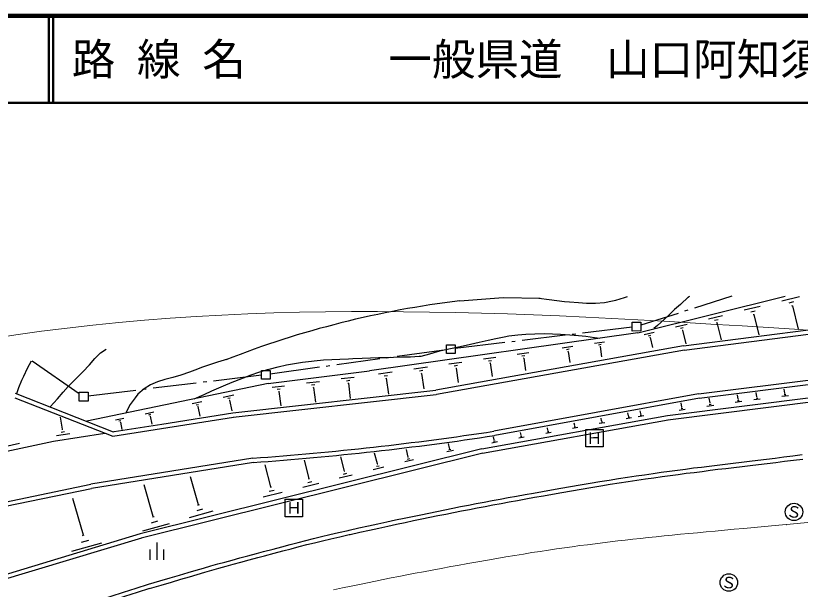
# Model space of a CAD drawing. Units: millimetres, scale not verified. Extents: x 40000 to 680000, y 20000 to 380000.
# Drawn here: x 173942 to 264042, y 314140 to 380000 of the extents above; entities that cross this region are included whole.
import ezdxf
from ezdxf.enums import TextEntityAlignment as Align

# ---------------------------------------------------------------- set-up
doc = ezdxf.new("R2010")
doc.units = ezdxf.units.MM
doc.header["$LTSCALE"] = 1000
doc.linetypes.add('CHAIN', pattern=[18.5, 12, -1.5, 3.5, -1.5])
for name, color, linetype, lineweight in [('M-BGD', 7, 'Continuous', 25), ('M-BMK', 2, 'CHAIN', 13), ('M-BMK-ROW', 30, 'Continuous', 25), ('M-STR-HTXT', 7, 'Continuous', 13), ('M-STR-STRC', 7, 'Continuous', 25), ('M-TTL', 2, 'Continuous', 140), ('M-TTL-LINE', 7, 'Continuous', 50)]:
    doc.layers.add(name, color=color, linetype=linetype, lineweight=lineweight)
doc.layers.add('M-TTL-TXT', color=7, linetype='Continuous')
doc.styles.add('ＭＳ ゴシック', font='')
doc.styles.get('ＭＳ ゴシック').set_extended_font_data('MS Gothic')

msp = doc.modelspace()

# ---------------------------------------------------------------- linework, layer by layer
at = {"layer": 'M-BGD'}
for p, q in [((245383, 343587), (262295, 347801)), ((224941, 347257), (229932, 347654)), ((229932, 347654), (234162, 347570)), ((234031, 347570), (235214, 347411)), ((235214, 347411), (236096, 347292)), ((236096, 347292), (236978, 347203)), ((236978, 347203), (237550, 347154)), ((237550, 347154), (238582, 347055)), ((238582, 347055), (239504, 346987)), ((239504, 346987), (240527, 346988)), ((240527, 346988), (241539, 347080)), ((241539, 347080), (242471, 347261)), ((242471, 347261), (242872, 347352)), ((242872, 347352), (243863, 347644)), ((243863, 347644), (244194, 347765)), ((251220, 347705), (250289, 346851)), ((261915, 347269), (263959, 347773)), ((262777, 347050), (263288, 347171)), ((249608, 346249), (249048, 345737)), ((250289, 346851), (249608, 346249)), ((257597, 346210), (259430, 346654)), ((258379, 346011), (258840, 346122)), ((263068, 346689), (263199, 346719)), ((263139, 346699), (263794, 344014)), ((248437, 345175), (247627, 344442)), ((249048, 345737), (248437, 345175)), ((253519, 345202), (255112, 345595)), ((254201, 345033), (254601, 345134)), ((258640, 345691), (258760, 345711)), ((258700, 345701), (259275, 343356)), ((247627, 344442), (247206, 344071)), ((249701, 344265), (251044, 344597)), ((250273, 344115), (250604, 344196)), ((250637, 342081), (267353, 344238)), ((254422, 344753), (254522, 344773)), ((254472, 344763), (254966, 342789)), ((245383, 343587), (214569, 339224)), ((230570, 343235), (231602, 343367)), ((231602, 343367), (232524, 343449)), ((232524, 343449), (233556, 343490)), ((233556, 343490), (233566, 343490)), ((233566, 343490), (234628, 343502)), ((234628, 343502), (235571, 343483)), ((235571, 343483), (236503, 343444)), ((236503, 343444), (237565, 343366)), ((237565, 343366), (238558, 343287)), ((238558, 343287), (239410, 343188)), ((246115, 343378), (247247, 343660)), ((246596, 343258), (246876, 343329)), ((250464, 343875), (250544, 343895)), ((250504, 343885), (250887, 342332)), ((250708, 341580), (267399, 343733)), ((225690, 342186), (226672, 342398)), ((226672, 342398), (227153, 342499)), ((227153, 342499), (228185, 342741)), ((228185, 342741), (229087, 342953)), ((229087, 342953), (230038, 343144)), ((230038, 343144), (230570, 343235)), ((239410, 343188), (240412, 343059)), ((240403, 342397), (241575, 342569)), ((240412, 343059), (241034, 342970)), ((246757, 343058), (246827, 343078)), ((246797, 343068), (247079, 341896)), ((183696, 341275), (184317, 341706)), ((250637, 342081), (222189, 337009)), ((250728, 341580), (222280, 336518)), ((222383, 341440), (222804, 341551)), ((222804, 341551), (223856, 341793)), ((223856, 341793), (224778, 341994)), ((224778, 341994), (225690, 342186)), ((236685, 341871), (237938, 342043)), ((237187, 341691), (237507, 341732)), ((240874, 342228), (241175, 342268)), ((241025, 342007), (241095, 342017)), ((241055, 342017), (241227, 340845)), ((182405, 339900), (183035, 340632)), ((183035, 340632), (183696, 341275)), ((210247, 340540), (211169, 340582)), ((211169, 340582), (212171, 340613)), ((212171, 340613), (212653, 340634)), ((212653, 340634), (213735, 340676)), ((213735, 340676), (214687, 340717)), ((214687, 340717), (215609, 340739)), ((215609, 340739), (216591, 340770)), ((216591, 340770), (217323, 340801)), ((217323, 340801), (218365, 340813)), ((218365, 340813), (219287, 340824)), ((219287, 340824), (220289, 340896)), ((220289, 340896), (220510, 340926)), ((220510, 340926), (221492, 341158)), ((221492, 341158), (222383, 341440)), ((227647, 340585), (229060, 340788)), ((231535, 341132), (232867, 341324)), ((232066, 340942), (232407, 340983)), ((232237, 340692), (232317, 340702)), ((232277, 340692), (232479, 339269)), ((237347, 341451), (237418, 341471)), ((237388, 341461), (237570, 340188)), ((175719, 340321), (175269, 339509)), ((181664, 339127), (182405, 339900)), ((196186, 339909), (195385, 339627)), ((197098, 340201), (196186, 339909)), ((198270, 340564), (197098, 340201)), ((203042, 339428), (204094, 339690)), ((204094, 339690), (205046, 339902)), ((205046, 339902), (205948, 340073)), ((205948, 340073), (206880, 340215)), ((206880, 340215), (207922, 340347)), ((207922, 340347), (208233, 340377)), ((208233, 340377), (209295, 340479)), ((209295, 340479), (210247, 340540)), ((223698, 340028), (225182, 340231)), ((224300, 339809), (224671, 339859)), ((228218, 340376), (228569, 340426)), ((228389, 340115), (228479, 340125)), ((228439, 340125), (228652, 338582)), ((175269, 339509), (174820, 338586)), ((181254, 338725), (181664, 339127)), ((193912, 339064), (192920, 338732)), ((194523, 339305), (193912, 339064)), ((195385, 339627), (194523, 339305)), ((200989, 338773), (201860, 339085)), ((201860, 339085), (202862, 339387)), ((202862, 339387), (203042, 339428)), ((202925, 337764), (214569, 339224)), ((215612, 338874), (217175, 339097)), ((219670, 339451), (221233, 339674)), ((220302, 339222), (220693, 339282)), ((220493, 338931), (220593, 338942)), ((220543, 338931), (220796, 337158)), ((224481, 339528), (224571, 339538)), ((224531, 339538), (224764, 337885)), ((252358, 336571), (276910, 339663)), ((252419, 336070), (276971, 339172)), ((174620, 338125), (174260, 337262)), ((174820, 338586), (174620, 338125)), ((179983, 337431), (180573, 338053)), ((180573, 338053), (181254, 338725)), ((190235, 337976), (189434, 337634)), ((191087, 338238), (190235, 337976)), ((191979, 338470), (191087, 338238)), ((192920, 338732), (191979, 338470)), ((198064, 337617), (199005, 337999)), ((199005, 337999), (199115, 338039)), ((199115, 338039), (200117, 338431)), ((200117, 338431), (200989, 338773)), ((207324, 337830), (208818, 338013)), ((211303, 338327), (212826, 338510)), ((211914, 338087), (212295, 338138)), ((216243, 338645), (216634, 338705)), ((216434, 338354), (216535, 338374)), ((216484, 338364), (216738, 336541)), ((174260, 337262), (174031, 336600)), ((179403, 336778), (179983, 337431)), ((202925, 337764), (182093, 333435)), ((188683, 337172), (187982, 336540)), ((189434, 337634), (188683, 337172)), ((196471, 336933), (197252, 337285)), ((197252, 337285), (198064, 337617)), ((198870, 334390), (222189, 337009)), ((203376, 337334), (204829, 337516)), ((203958, 337114), (204319, 337154)), ((207916, 337601), (208297, 337651)), ((208097, 337320), (208187, 337330)), ((208147, 337320), (208360, 335627)), ((212095, 337807), (212195, 337817)), ((212145, 337807), (212358, 336063)), ((248784, 334090), (272804, 337141)), ((262261, 336655), (262200, 337126)), ((173841, 336139), (185083, 331715)), ((173880, 336660), (185132, 332236)), ((178732, 336026), (179403, 336778)), ((187652, 336139), (187072, 335346)), ((187982, 336540), (187652, 336139)), ((194438, 335998), (195570, 336521)), ((195570, 336521), (196471, 336933)), ((197785, 336213), (198977, 336465)), ((198286, 336073), (198577, 336134)), ((198931, 333889), (222240, 336508)), ((204129, 336843), (204219, 336854)), ((204169, 336844), (204381, 335190)), ((252358, 336571), (228861, 332288)), ((248845, 333599), (272865, 336640)), ((256910, 335976), (256839, 336467)), ((258964, 336099), (259154, 336120)), ((259044, 336250), (258983, 336731)), ((259014, 336250), (259064, 336260)), ((261930, 336314), (262672, 336405)), ((262191, 336495), (262371, 336515)), ((262241, 336645), (262291, 336655)), ((177912, 335082), (178732, 336026)), ((187072, 335346), (186632, 334473)), ((194208, 335456), (195320, 335688)), ((194679, 335317), (194950, 335377)), ((198447, 335863), (198517, 335873)), ((198477, 335863), (198749, 334621)), ((252449, 336070), (228952, 331797)), ((250436, 335055), (250365, 335536)), ((253323, 335169), (254104, 335271)), ((253673, 335531), (253592, 336072)), ((253593, 335360), (253793, 335390)), ((253643, 335531), (253693, 335531)), ((256579, 335625), (257331, 335726)), ((256840, 335816), (257030, 335836)), ((256890, 335976), (256930, 335976)), ((258714, 335919), (259445, 336000)), ((186632, 334473), (186592, 334363)), ((188807, 334306), (189799, 334518)), ((190713, 333106), (198870, 334390)), ((194830, 335116), (194900, 335137)), ((194860, 335126), (195102, 334014)), ((244314, 334064), (244253, 334385)), ((245717, 334307), (245666, 334647)), ((245696, 334306), (245737, 334307)), ((250116, 334714), (250837, 334815)), ((250366, 334894), (250547, 334925)), ((250416, 335055), (250456, 335055)), ((179308, 332529), (179106, 333891)), ((185083, 331715), (198951, 333889)), ((185421, 333590), (186342, 333781)), ((185802, 333480), (186032, 333530)), ((189218, 334186), (189469, 334237)), ((189359, 334006), (189419, 334016)), ((189389, 334016), (189591, 333084)), ((227461, 330262), (248784, 334090)), ((227552, 329771), (248875, 333599)), ((241227, 333498), (241167, 333799)), ((241168, 333358), (241328, 333388)), ((241207, 333498), (241248, 333508)), ((244044, 333753), (244675, 333864)), ((244264, 333924), (244414, 333954)), ((244294, 334054), (244334, 334064)), ((245436, 333995), (246078, 334097)), ((245657, 334166), (245817, 334186)), ((179258, 332518), (179358, 332539)), ((185252, 332256), (190713, 333106)), ((185932, 333310), (185992, 333320)), ((185962, 333320), (186134, 332498)), ((235065, 332387), (235015, 332678)), ((237881, 332642), (238492, 332753)), ((238141, 332943), (238091, 333223)), ((238091, 332802), (238242, 332833)), ((238121, 332933), (238161, 332943)), ((240957, 333197), (241579, 333308)), ((178298, 331164), (184160, 332084)), ((178618, 331796), (180171, 332019)), ((179158, 332188), (179549, 332248)), ((185132, 332236), (185252, 332256)), ((228883, 331296), (228822, 331627)), ((231709, 331530), (232340, 331652)), ((231979, 331841), (231918, 332152)), ((231919, 331701), (232079, 331731)), ((231959, 331841), (231999, 331842)), ((234805, 332086), (235416, 332197)), ((235015, 332257), (235165, 332277)), ((235045, 332387), (235085, 332397)), ((158299, 326806), (178298, 331164)), ((171634, 330303), (174369, 330918)), ((223762, 330356), (223651, 330878)), ((228602, 330975), (229254, 331096)), ((228823, 331145), (228983, 331176)), ((228853, 331286), (228903, 331296)), ((227461, 330262), (188246, 320494)), ((227582, 329781), (188367, 320013)), ((215476, 328551), (215164, 329783)), ((219013, 329327), (218801, 330199)), ((223442, 329965), (224204, 330127)), ((223692, 330176), (223893, 330216)), ((223732, 330346), (223782, 330357)), ((201163, 329192), (182565, 326199)), ((207631, 326846), (207106, 328950)), ((211689, 327713), (211285, 329337)), ((218613, 328796), (219625, 329048)), ((218943, 329097), (219194, 329157)), ((218983, 329317), (219053, 329338)), ((258213, 328852), (259175, 328973)), ((259175, 328973), (260147, 329085)), ((260147, 329085), (261139, 329207)), ((261139, 329207), (262151, 329338)), ((262151, 329338), (263193, 329460)), ((262242, 328837), (263274, 328969)), ((263193, 329460), (264255, 329602)), ((263274, 328969), (264346, 329101)), ((201244, 328701), (182636, 325698)), ((203232, 325897), (202597, 328432)), ((214976, 327888), (216218, 328201)), ((215376, 328260), (215697, 328330)), ((215436, 328541), (215516, 328551)), ((250857, 327949), (251769, 328071)), ((251769, 328071), (252681, 328182)), ((252681, 328182), (253593, 328294)), ((253593, 328294), (254505, 328406)), ((254505, 328406), (255417, 328517)), ((254586, 327915), (255498, 328026)), ((255417, 328517), (256339, 328629)), ((255498, 328026), (256420, 328138)), ((256339, 328629), (257271, 328740)), ((256420, 328138), (257352, 328249)), ((257271, 328740), (258213, 328852)), ((257352, 328249), (258293, 328361)), ((258293, 328361), (259256, 328472)), ((259256, 328472), (260228, 328594)), ((260228, 328594), (261220, 328716)), ((261220, 328716), (262242, 328837)), ((194946, 323841), (194029, 327067)), ((211088, 326921), (212591, 327294)), ((211579, 327362), (211960, 327463)), ((211649, 327703), (211739, 327724)), ((244183, 327008), (245185, 327160)), ((245185, 327160), (246167, 327301)), ((246167, 327301), (247129, 327443)), ((247129, 327443), (248081, 327575)), ((247210, 326952), (248162, 327084)), ((248081, 327575), (249013, 327706)), ((248162, 327084), (249094, 327215)), ((249013, 327706), (249945, 327828)), ((249094, 327215), (250026, 327337)), ((249945, 327828), (250857, 327949)), ((250026, 327337), (250938, 327458)), ((250938, 327458), (251860, 327570)), ((251860, 327570), (252762, 327681)), ((252762, 327681), (253674, 327803)), ((253674, 327803), (254586, 327915)), ((172685, 324160), (182565, 326199)), ((206900, 325882), (208734, 326336)), ((207491, 326415), (207952, 326535)), ((207571, 326826), (207691, 326856)), ((238782, 326128), (239925, 326330)), ((239925, 326330), (241037, 326512)), ((241037, 326512), (242109, 326684)), ((241118, 326011), (242190, 326193)), ((242109, 326684), (243161, 326856)), ((242190, 326193), (243242, 326355)), ((243161, 326856), (244183, 327008)), ((243242, 326355), (244264, 326517)), ((244264, 326517), (245266, 326669)), ((245266, 326669), (246248, 326810)), ((246248, 326810), (247210, 326952)), ((172786, 323669), (182666, 325708)), ((189726, 322491), (188689, 326117)), ((202352, 324743), (204556, 325298)), ((203062, 325396), (203613, 325527)), ((203162, 325887), (203302, 325917)), ((233422, 325188), (234434, 325370)), ((234434, 325370), (235476, 325552)), ((235476, 325552), (236548, 325744)), ((236548, 325744), (237650, 325936)), ((236659, 325253), (237761, 325445)), ((237650, 325936), (238782, 326128)), ((237761, 325445), (238863, 325637)), ((238863, 325637), (240006, 325829)), ((240006, 325829), (241118, 326011)), ((181721, 320354), (180512, 324572)), ((228642, 324320), (229564, 324491)), ((229564, 324491), (230506, 324663)), ((230506, 324663), (231458, 324845)), ((231458, 324845), (232430, 325017)), ((231568, 324354), (232530, 324526)), ((232430, 325017), (233422, 325188)), ((232530, 324526), (233522, 324707)), ((233522, 324707), (234545, 324879)), ((234545, 324879), (235587, 325071)), ((235587, 325071), (236659, 325253)), ((194866, 323811), (195036, 323861)), ((224123, 323451), (225025, 323633)), ((225025, 323633), (225926, 323805)), ((225926, 323805), (226828, 323976)), ((226037, 323314), (226939, 323485)), ((226828, 323976), (227730, 324148)), ((226939, 323485), (227841, 323657)), ((227730, 324148), (228642, 324320)), ((227841, 323657), (228753, 323829)), ((228753, 323829), (229675, 324000)), ((229675, 324000), (230617, 324182)), ((230617, 324182), (231568, 324354)), ((193906, 322366), (196611, 323142)), ((194767, 323199), (195448, 323391)), ((219514, 322503), (220456, 322704)), ((220456, 322704), (221387, 322896)), ((221387, 322896), (222309, 323088)), ((221498, 322405), (222420, 322597)), ((222309, 323088), (223221, 323270)), ((222420, 322597), (223332, 322779)), ((223221, 323270), (224123, 323451)), ((223332, 322779), (224234, 322960)), ((224234, 322960), (225136, 323142)), ((225136, 323142), (226037, 323314)), ((188556, 320835), (191591, 321711)), ((189527, 321769), (190278, 321990)), ((189636, 322460), (189826, 322511)), ((215526, 321655), (216558, 321877)), ((216558, 321877), (217560, 322099)), ((217560, 322099), (218552, 322301)), ((217671, 321608), (218653, 321810)), ((218552, 322301), (219514, 322503)), ((218653, 321810), (219625, 322022)), ((219625, 322022), (220567, 322213)), ((220567, 322213), (221498, 322405)), ((211017, 320656), (212109, 320909)), ((212109, 320909), (212239, 320939)), ((212239, 320939), (213362, 321181)), ((213362, 321181), (214454, 321423)), ((213473, 320690), (214565, 320932)), ((214454, 321423), (215526, 321655)), ((214565, 320932), (215627, 321164)), ((215627, 321164), (216669, 321386)), ((216669, 321386), (217671, 321608)), ((262432, 321591), (262442, 321591)), ((188246, 320494), (169371, 314794)), ((188397, 320013), (169522, 314323)), ((181611, 320324), (181821, 320385)), ((207260, 319749), (208142, 319971)), ((208142, 319971), (209053, 320203)), ((209053, 320203), (210005, 320424)), ((209184, 319712), (210136, 319944)), ((210005, 320424), (211017, 320656)), ((210136, 319944), (211148, 320176)), ((211148, 320176), (212240, 320418)), ((212240, 320418), (212340, 320448)), ((212340, 320448), (213473, 320690)), ((180401, 318508), (183817, 319485)), ((181492, 319552), (182343, 319794)), ((190151, 319519), (190154, 317514)), ((203493, 318762), (204505, 319024)), ((204505, 319024), (205456, 319275)), ((205456, 319275), (206368, 319517)), ((205587, 318795), (206489, 319036)), ((206368, 319517), (207260, 319749)), ((206489, 319036), (207381, 319268)), ((207381, 319268), (208272, 319490)), ((208272, 319490), (209184, 319712)), ((189350, 318716), (189352, 317513)), ((190956, 317516), (190954, 318718)), ((200597, 317996), (201609, 318268)), ((201609, 318268), (202401, 318469)), ((202401, 318469), (203493, 318762)), ((202532, 317988), (203624, 318281)), ((203624, 318281), (204636, 318543)), ((204636, 318543), (205587, 318795)), ((197151, 317049), (197962, 317270)), ((197962, 317270), (198794, 317502)), ((198794, 317502), (199665, 317744)), ((198925, 317021), (199806, 317263)), ((199665, 317744), (200597, 317996)), ((199806, 317263), (200738, 317515)), ((200738, 317515), (201750, 317787)), ((201750, 317787), (202532, 317988)), ((193754, 316062), (194666, 316334)), ((194666, 316334), (195518, 316585)), ((195518, 316585), (196339, 316817)), ((195659, 316094), (196480, 316336)), ((196339, 316817), (197151, 317049)), ((196480, 316336), (197282, 316568)), ((197282, 316568), (198093, 316789)), ((198093, 316789), (198925, 317021)), ((190498, 315105), (191691, 315457)), ((191691, 315457), (192763, 315770)), ((192763, 315770), (193754, 316062)), ((192904, 315289), (193885, 315581)), ((193885, 315581), (194797, 315853)), ((194797, 315853), (195659, 316094)), ((189176, 314712), (190498, 315105)), ((189317, 314231), (190629, 314624)), ((190629, 314624), (191822, 314976)), ((191822, 314976), (192904, 315289))]:
    msp.add_line(p, q, dxfattribs=at)
for centre, radius, start, end in [((237954, 238889), 109148, 96.84589, 111.42678), ((264070, 332869), 19624, 130.57006, 131.0791), ((175837, 681125), 352841, 274.11683, 278.6431), ((175837, 681125), 353342, 274.11683, 278.6431), ((331993, -132712), 469666, 107.70425, 113.58748), ((331993, -132712), 469164, 107.70425, 113.58748)]:
    msp.add_arc(centre, radius, start, end, dxfattribs=at)
at = {"layer": 'M-BMK'}
for p, q in [((262442, 321591), (266692, 321978)), ((253243, 320736), (254275, 320828)), ((254275, 320828), (255347, 320930)), ((255347, 320930), (256440, 321032)), ((256440, 321032), (257562, 321133)), ((257562, 321133), (258725, 321245)), ((258725, 321245), (259927, 321357)), ((259927, 321357), (261160, 321469)), ((261160, 321469), (262432, 321591)), ((243943, 319791), (244815, 319893)), ((244815, 319893), (245697, 319984)), ((245697, 319984), (246589, 320085)), ((246589, 320085), (247481, 320177)), ((247481, 320177), (248402, 320268)), ((248402, 320268), (249324, 320360)), ((249324, 320360), (250276, 320452)), ((250276, 320452), (251239, 320543)), ((251239, 320543), (252231, 320635)), ((252231, 320635), (253243, 320736)), ((236948, 318909), (237840, 319031)), ((237840, 319031), (238722, 319152)), ((238722, 319152), (239604, 319264)), ((239604, 319264), (240476, 319375)), ((240476, 319375), (241338, 319487)), ((241338, 319487), (242209, 319588)), ((242209, 319588), (243071, 319690)), ((243071, 319690), (243943, 319791)), ((231257, 318029), (232259, 318191)), ((232259, 318191), (233231, 318353)), ((233231, 318353), (234183, 318494)), ((234183, 318494), (235125, 318636)), ((235125, 318636), (236037, 318778)), ((236037, 318778), (236948, 318909)), ((225866, 317099), (226998, 317301)), ((226998, 317301), (228110, 317503)), ((228110, 317503), (229193, 317685)), ((229193, 317685), (230235, 317857)), ((230235, 317857), (231257, 318029)), ((220766, 316160), (221768, 316352)), ((221768, 316352), (222800, 316544)), ((222800, 316544), (223892, 316746)), ((223892, 316746), (224683, 316887)), ((224683, 316887), (225866, 317099)), ((216146, 315261), (217048, 315443)), ((217048, 315443), (217950, 315625)), ((217950, 315625), (218872, 315797)), ((218872, 315797), (219804, 315978)), ((219804, 315978), (220766, 316160)), ((211477, 314293), (212459, 314505)), ((212459, 314505), (213411, 314706)), ((213411, 314706), (214343, 314898)), ((214343, 314898), (215245, 315080)), ((215245, 315080), (216146, 315261)), ((210455, 314081), (211477, 314293))]:
    msp.add_line(p, q, dxfattribs=at)
at = {"layer": 'M-BMK-ROW'}
for p, q in [((256161, 347792), (251904, 346430)), ((251142, 346187), (250761, 346065)), ((249999, 345821), (245742, 344460)), ((244740, 344238), (239041, 343547)), ((244739, 344799), (245742, 344800)), ((244741, 343797), (244739, 344799)), ((245742, 344800), (245743, 343798)), ((237056, 343306), (232092, 342705)), ((238247, 343451), (237850, 343403)), ((245743, 343798), (244741, 343797)), ((230107, 342464), (224408, 341773)), ((231298, 342608), (230901, 342560)), ((223406, 341642), (217737, 340859)), ((223405, 342213), (224407, 342214)), ((223406, 341211), (223405, 342213)), ((224407, 342214), (224408, 341212)), ((215756, 340586), (210803, 339902)), ((216945, 340750), (216549, 340695)), ((224408, 341212), (223406, 341211)), ((181247, 336601), (175819, 340341)), ((210010, 339793), (209614, 339738)), ((202151, 339276), (203153, 339278)), ((202152, 338274), (202151, 339276)), ((208822, 339629), (203153, 338847)), ((203153, 339278), (203154, 338275)), ((195874, 337960), (195477, 337912)), ((202151, 338715), (196668, 338055)), ((203154, 338275), (202152, 338274)), ((187733, 336981), (182250, 336321)), ((188924, 337124), (188527, 337076)), ((194683, 337817), (189718, 337220)), ((181247, 336761), (182249, 336762)), ((181248, 335759), (181247, 336761)), ((182249, 336762), (182250, 335760)), ((182250, 335760), (181248, 335759))]:
    msp.add_line(p, q, dxfattribs=at)
at = {"layer": 'M-STR-HTXT'}
msp.add_open_spline([(58051, 291624), (77047, 304417), (96042, 317210), (116813, 326633), (134001, 334431), (152404, 339920), (171026, 342907), (202398, 347939), (234389, 345868), (266380, 343797)], degree=3, knots=[0, 0, 0, 0, 1, 1, 1, 2, 2, 2, 3, 3, 3, 3], dxfattribs=at)
at = {"layer": 'M-STR-STRC'}
for p, q in [((239395, 332503), (241399, 332506)), ((239398, 330499), (239395, 332503)), ((241399, 332506), (241402, 330502)), ((241402, 330502), (239398, 330499)), ((204878, 324476), (206882, 324479)), ((204881, 322472), (204878, 324476)), ((206882, 324479), (206885, 322475)), ((206885, 322475), (204881, 322472))]:
    msp.add_line(p, q, dxfattribs=at)
for centre in [(263322, 323026), (255837, 314917)]:
    msp.add_circle(centre, 1002, dxfattribs=at)
at = {"layer": 'M-TTL'}
msp.add_line((680000, 380000), (40000, 380000), dxfattribs=at)
at = {"layer": 'M-TTL-LINE'}
for p, q in [((177750, 380000), (177750, 370000)), ((178250, 380000), (178250, 370000)), ((40000, 370000), (680000, 370000))]:
    msp.add_line(p, q, dxfattribs=at)

# ---------------------------------------------------------------- texts
at = {"layer": 'M-STR-STRC', "style": 'ＭＳ ゴシック'}
for s, rotation, p in [('Ｈ', 0.081, (240386, 331501)), ('Ｈ', 0.081, (205885, 323482)), ('Ｓ', 352.937, (263322, 323026)), ('Ｓ', 352.937, (255837, 314917))]:
    msp.add_text(s, height=1320, rotation=rotation, dxfattribs=at).set_placement(p, align=Align.MIDDLE_CENTER)
at = {"layer": 'M-TTL-TXT', "style": 'ＭＳ ゴシック'}
for s, p in [('路 線 名', (180380, 375000)), ('一般県道\u3000山口阿知須宇部線', (216734, 375000))]:
    msp.add_text(s, height=3666, dxfattribs=at).set_placement(p, align=Align.MIDDLE_LEFT)

doc.saveas('drawing.dxf')
